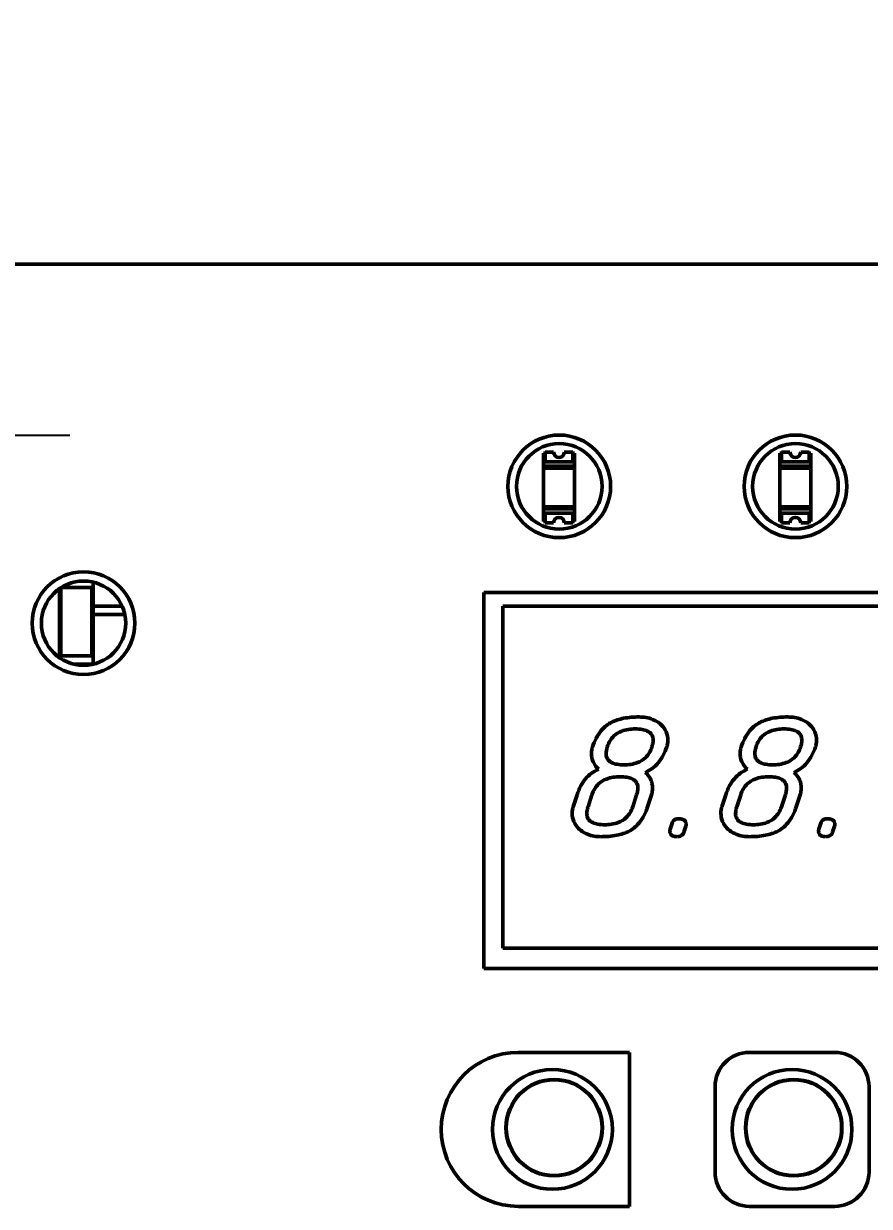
# Model space of a CAD drawing. Header units: millimetres. Extents: x 2121 to 4904, y 892 to 1933.
# Drawn here: x 2282.4 to 2331.8, y 1569.2 to 1638.3 of the extents above; entities that cross this region are included whole.
import ezdxf

# ---------------------------------------------------------------- set-up
doc = ezdxf.new("R2010")
doc.units = ezdxf.units.MM
doc.header["$LTSCALE"] = 1.8
doc.linetypes.add('CENTER', pattern=[50.8, 31.75, -6.35, 6.35, -6.35])
doc.layers.add('CL', color=1, linetype='CENTER')
doc.layers.add('외형선(ISO)', color=7, linetype='Continuous', lineweight=50)
doc.layers.add('치수(ISO)', color=7, linetype='Continuous', lineweight=25)
doc.styles.add('주 문자 (ISO)', font='')
doc.styles.add('주 텍스트 (ISO)', font='')
doc.styles.get('주 문자 (ISO)').set_extended_font_data('Tahoma')
doc.styles.get('주 텍스트 (ISO)').set_extended_font_data('Tahoma')
doc.dimstyles.new('기본값 (ISO)', dxfattribs={"dimscale": 1.8, "dimtxt": 3.5, "dimasz": 2.5, "dimexe": 3.175, "dimexo": 0, "dimgap": 0.762, "dimtad": 1, "dimrnd": 1e-08, "dimzin": 0, "dimtxsty": '주 텍스트 (ISO)', "dimcen": 0.09, "dimdle": 10, "dimclrd": 256, "dimclre": 256, "dimclrt": 256, "dimazin": 0, "dimtfac": 1.001486, "dimtmove": 0, "dimatfit": 3, "dimfxl": 1, "dimtolj": 1, "dimtzin": 0, "dimlwd": -1, "dimlwe": -1, "dimarcsym": 0})

# ---------------------------------------------------------------- blocks, each defined once
blk = doc.blocks.new('*D602')
at = {"layer": 'Defpoints', "color": 0}
for p in [(2261.895, 1687.147), (2261.895, 1624.29), (2391.895, 1624.29)]:
    blk.add_point(p, dxfattribs=at)
at = {"layer": '치수(ISO)', "color": 0}
for p, q in [((2261.895, 1624.29), (2261.895, 1692.862)), ((2391.895, 1624.29), (2391.895, 1692.862))]:
    blk.add_line(p, q, dxfattribs=at)
at = {"layer": '치수(ISO)', "color": 7}
blk.add_line((2387.395, 1687.147), (2266.395, 1687.147), dxfattribs=at)
for points in [[(2266.395, 1687.897), (2266.395, 1686.397), (2261.895, 1687.147)], [(2387.395, 1686.397), (2387.395, 1687.897), (2391.895, 1687.147)]]:
    blk.add_solid(points, dxfattribs=at)
at = {"layer": '치수(ISO)', "color": 7, "insert": (2322.571, 1695.068), "char_height": 6.3, "attachment_point": 1, "style": '주 문자 (ISO)'}
blk.add_mtext('\\A1;65', dxfattribs=at)

msp = doc.modelspace()

# ---------------------------------------------------------------- linework, layer by layer
at = {"layer": 'CL', "color": 0}
msp.add_line((2266.695, 1614.29), (2285.095, 1614.29), dxfattribs=at)
at = {"layer": '외형선(ISO)', "color": 0}
for p, q in [((2261.895, 1624.29), (2391.895, 1624.29)), ((2312.864, 1613.227), (2312.77, 1613.227)), ((2312.77, 1613.227), (2312.77, 1612.477)), ((2312.864, 1613.29), (2313.364, 1613.29)), ((2312.864, 1612.727), (2312.864, 1613.29)), ((2312.864, 1612.727), (2314.489, 1612.727)), ((2313.989, 1613.29), (2314.489, 1613.29)), ((2314.489, 1613.29), (2314.489, 1612.727)), ((2314.583, 1613.227), (2314.489, 1613.227)), ((2314.583, 1612.477), (2314.583, 1613.227)), ((2326.676, 1613.227), (2326.583, 1613.227)), ((2326.583, 1613.227), (2326.583, 1612.477)), ((2326.676, 1613.29), (2327.176, 1613.29)), ((2326.676, 1612.727), (2326.676, 1613.29)), ((2326.676, 1612.727), (2328.301, 1612.727)), ((2327.801, 1613.29), (2328.301, 1613.29)), ((2328.301, 1613.29), (2328.301, 1612.727)), ((2328.395, 1613.227), (2328.301, 1613.227)), ((2328.395, 1612.477), (2328.395, 1613.227)), ((2312.77, 1612.477), (2312.77, 1612.362)), ((2314.583, 1612.477), (2312.77, 1612.477)), ((2312.77, 1612.362), (2314.583, 1612.362)), ((2312.77, 1610.093), (2312.77, 1612.362)), ((2314.583, 1612.362), (2314.583, 1612.477)), ((2314.583, 1612.362), (2314.583, 1610.093)), ((2326.583, 1612.477), (2326.583, 1612.362)), ((2328.395, 1612.477), (2326.583, 1612.477)), ((2326.583, 1612.362), (2328.395, 1612.362)), ((2326.583, 1610.093), (2326.583, 1612.362)), ((2328.395, 1612.362), (2328.395, 1612.477)), ((2328.395, 1612.362), (2328.395, 1610.093)), ((2314.583, 1610.093), (2312.77, 1610.093)), ((2312.77, 1610.093), (2312.77, 1609.977)), ((2312.77, 1609.977), (2312.77, 1609.227)), ((2312.77, 1609.977), (2314.583, 1609.977)), ((2314.583, 1610.093), (2314.583, 1609.977)), ((2314.583, 1609.227), (2314.583, 1609.977)), ((2328.395, 1610.093), (2326.583, 1610.093)), ((2326.583, 1610.093), (2326.583, 1609.977)), ((2326.583, 1609.977), (2326.583, 1609.227)), ((2326.583, 1609.977), (2328.395, 1609.977)), ((2328.395, 1610.093), (2328.395, 1609.977)), ((2328.395, 1609.227), (2328.395, 1609.977)), ((2314.489, 1609.727), (2312.864, 1609.727)), ((2312.864, 1609.165), (2312.864, 1609.727)), ((2314.489, 1609.727), (2314.489, 1609.165)), ((2328.301, 1609.727), (2326.676, 1609.727)), ((2326.676, 1609.165), (2326.676, 1609.727)), ((2328.301, 1609.727), (2328.301, 1609.165)), ((2312.77, 1609.227), (2312.864, 1609.227)), ((2313.364, 1609.165), (2312.864, 1609.165)), ((2314.489, 1609.165), (2313.989, 1609.165)), ((2314.489, 1609.227), (2314.583, 1609.227)), ((2326.583, 1609.227), (2326.676, 1609.227)), ((2327.176, 1609.165), (2326.676, 1609.165)), ((2328.301, 1609.165), (2327.801, 1609.165)), ((2328.301, 1609.227), (2328.395, 1609.227)), ((2284.495, 1601.262), (2284.495, 1605.317)), ((2284.575, 1603.883), (2284.575, 1605.37)), ((2284.596, 1605.383), (2286.375, 1605.383)), ((2286.375, 1603.883), (2286.375, 1605.383)), ((2286.455, 1605.689), (2286.455, 1600.89)), ((2309.295, 1583.09), (2309.295, 1605.09)), ((2309.295, 1605.09), (2359.295, 1605.09)), ((2284.575, 1603.883), (2284.575, 1602.883)), ((2286.375, 1603.883), (2286.375, 1602.883)), ((2288.147, 1604.29), (2286.455, 1604.29)), ((2288.308, 1603.79), (2286.455, 1603.79)), ((2310.395, 1584.29), (2310.395, 1604.29)), ((2310.395, 1604.29), (2358.395, 1604.29)), ((2284.575, 1601.383), (2284.575, 1602.883)), ((2286.375, 1601.383), (2286.375, 1602.883)), ((2284.575, 1601.383), (2286.375, 1601.383)), ((2286.426, 1600.883), (2285.364, 1600.883)), ((2314.736, 1593.259), (2314.509, 1592.554)), ((2315.377, 1592.554), (2315.605, 1593.259)), ((2318.216, 1593.259), (2317.989, 1592.554)), ((2318.857, 1592.554), (2319.09, 1593.259)), ((2323.426, 1593.259), (2323.199, 1592.554)), ((2324.068, 1592.554), (2324.295, 1593.259)), ((2326.906, 1593.259), (2326.679, 1592.554)), ((2327.547, 1592.554), (2327.78, 1593.259)), ((2320.285, 1591.592), (2320.174, 1591.248)), ((2320.979, 1591.067), (2321.095, 1591.411)), ((2328.975, 1591.592), (2328.864, 1591.248)), ((2329.669, 1591.067), (2329.785, 1591.411)), ((2358.395, 1584.29), (2310.395, 1584.29)), ((2359.295, 1583.09), (2309.295, 1583.09)), ((2311.295, 1578.19), (2317.795, 1578.19)), ((2317.795, 1578.19), (2317.795, 1569.19)), ((2324.795, 1578.19), (2329.795, 1578.19)), ((2322.795, 1571.19), (2322.795, 1576.19)), ((2331.795, 1576.19), (2331.795, 1571.19)), ((2310.611, 1574.09), (2310.591, 1574.09)), ((2316.199, 1574.09), (2316.179, 1574.09)), ((2324.611, 1574.09), (2324.591, 1574.09)), ((2330.199, 1574.09), (2330.179, 1574.09)), ((2310.591, 1573.49), (2310.611, 1573.49)), ((2316.179, 1573.49), (2316.199, 1573.49)), ((2324.591, 1573.49), (2324.611, 1573.49)), ((2330.179, 1573.49), (2330.199, 1573.49)), ((2317.795, 1569.19), (2311.295, 1569.19)), ((2329.795, 1569.19), (2324.795, 1569.19))]:
    msp.add_line(p, q, dxfattribs=at)
for centre, radius in [((2313.695, 1611.29), 3), ((2327.495, 1611.29), 3), ((2313.695, 1611.29), 2.501), ((2327.495, 1611.29), 2.501), ((2285.895, 1603.29), 3), ((2285.895, 1603.29), 2.464), ((2313.295, 1573.69), 3.5), ((2327.295, 1573.69), 3.5), ((2313.395, 1573.79), 2.82), ((2313.395, 1573.79), 2.8), ((2327.395, 1573.79), 2.82), ((2327.395, 1573.79), 2.8)]:
    msp.add_circle(centre, radius, dxfattribs=at)
for centre, radius, start, end in [((2313.676, 1613.29), 0.312, 180, 0), ((2327.489, 1613.29), 0.312, 180, 0), ((2313.676, 1609.165), 0.313, 0, 180), ((2327.489, 1609.165), 0.313, 0, 180), ((2311.295, 1573.69), 4.5, 90, 270), ((2324.795, 1576.19), 2, 90, 180), ((2329.795, 1576.19), 2, 0, 90), ((2324.795, 1571.19), 2, 180, 270), ((2329.795, 1571.19), 2, 270, 0)]:
    msp.add_arc(centre, radius, start, end, dxfattribs=at)
for points, knots in [([(2318.362, 1597.805), (2318.06, 1597.805), (2317.748, 1597.784), (2317.207, 1597.679), (2316.963, 1597.604), (2316.573, 1597.403), (2316.356, 1597.261), (2315.911, 1596.73), (2315.749, 1596.398), (2315.634, 1596.056)], [-0.2492526, -0.2492526, -0.2492526, -0.2492526, -0.1695753, -0.1695753, -0.1037794, -0.1037794, -0.0540017, -0.0540017, 0, 0, 0, 0]), ([(2320.034, 1596.435), (2320.034, 1596.608), (2320.006, 1596.776), (2319.876, 1597.084), (2319.785, 1597.214), (2319.568, 1597.427), (2319.401, 1597.563), (2318.901, 1597.766), (2318.631, 1597.805), (2318.362, 1597.805)], [-0.1759804, -0.1759804, -0.1759804, -0.1759804, -0.1269658, -0.1269658, -0.0809876, -0.0809876, -0.0404742, -0.0404742, 0, 0, 0, 0]), ([(2327.052, 1597.805), (2326.75, 1597.805), (2326.438, 1597.784), (2325.897, 1597.679), (2325.653, 1597.604), (2325.264, 1597.403), (2325.046, 1597.261), (2324.601, 1596.73), (2324.439, 1596.398), (2324.324, 1596.056)], [-0.2492526, -0.2492526, -0.2492526, -0.2492526, -0.1695753, -0.1695753, -0.1037794, -0.1037794, -0.0540017, -0.0540017, 0, 0, 0, 0]), ([(2328.725, 1596.435), (2328.725, 1596.608), (2328.696, 1596.776), (2328.567, 1597.084), (2328.475, 1597.214), (2328.259, 1597.427), (2328.092, 1597.563), (2327.591, 1597.766), (2327.322, 1597.805), (2327.052, 1597.805)], [-0.1759804, -0.1759804, -0.1759804, -0.1759804, -0.1269658, -0.1269658, -0.0809876, -0.0809876, -0.0404742, -0.0404742, 0, 0, 0, 0]), ([(2316.502, 1596.056), (2316.541, 1596.181), (2316.592, 1596.301), (2316.721, 1596.517), (2316.796, 1596.612), (2317.016, 1596.821), (2317.171, 1596.913), (2317.591, 1597.073), (2317.867, 1597.106), (2318.134, 1597.106)], [-0.1051104, -0.1051104, -0.1051104, -0.1051104, -0.0856042, -0.0856042, -0.0673949, -0.0673949, -0.040092, -0.040092, 0, 0, 0, 0]), ([(2318.134, 1597.106), (2318.266, 1597.106), (2318.404, 1597.098), (2318.638, 1597.057), (2318.744, 1597.029), (2318.906, 1596.952), (2318.969, 1596.91), (2319.071, 1596.808), (2319.108, 1596.752), (2319.165, 1596.612), (2319.178, 1596.53), (2319.178, 1596.447)], [-0.06957685, -0.06957685, -0.06957685, -0.06957685, -0.04972908, -0.04972908, -0.03398166, -0.03398166, -0.02271437, -0.02271437, -0.01241075, -0.01241075, 0, 0, 0, 0]), ([(2325.193, 1596.056), (2325.231, 1596.181), (2325.282, 1596.301), (2325.411, 1596.517), (2325.486, 1596.612), (2325.707, 1596.821), (2325.861, 1596.913), (2326.282, 1597.073), (2326.557, 1597.106), (2326.824, 1597.106)], [-0.1051104, -0.1051104, -0.1051104, -0.1051104, -0.0856042, -0.0856042, -0.0673949, -0.0673949, -0.040092, -0.040092, 0, 0, 0, 0]), ([(2326.824, 1597.106), (2326.957, 1597.106), (2327.094, 1597.098), (2327.328, 1597.057), (2327.434, 1597.029), (2327.596, 1596.952), (2327.66, 1596.91), (2327.761, 1596.808), (2327.798, 1596.752), (2327.855, 1596.612), (2327.868, 1596.53), (2327.868, 1596.447)], [-0.06957685, -0.06957685, -0.06957685, -0.06957685, -0.04972908, -0.04972908, -0.03398166, -0.03398166, -0.02271437, -0.02271437, -0.01241075, -0.01241075, 0, 0, 0, 0]), ([(2319.178, 1596.447), (2319.178, 1596.387), (2319.171, 1596.326), (2319.147, 1596.197), (2319.129, 1596.125), (2319.108, 1596.056)], [-0.01971232, -0.01971232, -0.01971232, -0.01971232, -0.0107891, -0.0107891, 0, 0, 0, 0]), ([(2319.976, 1596.056), (2319.996, 1596.115), (2320.01, 1596.175), (2320.03, 1596.302), (2320.034, 1596.369), (2320.034, 1596.435)], [-0.01925722, -0.01925722, -0.01925722, -0.01925722, -0.01001082, -0.01001082, 0, 0, 0, 0]), ([(2327.868, 1596.447), (2327.868, 1596.387), (2327.861, 1596.326), (2327.838, 1596.197), (2327.819, 1596.125), (2327.798, 1596.056)], [-0.01971232, -0.01971232, -0.01971232, -0.01971232, -0.0107891, -0.0107891, 0, 0, 0, 0]), ([(2328.666, 1596.056), (2328.686, 1596.115), (2328.701, 1596.175), (2328.72, 1596.302), (2328.725, 1596.369), (2328.725, 1596.435)], [-0.01925722, -0.01925722, -0.01925722, -0.01925722, -0.01001082, -0.01001082, 0, 0, 0, 0]), ([(2315.634, 1596.056), (2315.613, 1595.999), (2315.599, 1595.94), (2315.58, 1595.813), (2315.576, 1595.745), (2315.576, 1595.678)], [-0.01923036, -0.01923036, -0.01923036, -0.01923036, -0.01013747, -0.01013747, 0, 0, 0, 0]), ([(2315.576, 1595.678), (2315.576, 1595.587), (2315.584, 1595.497), (2315.621, 1595.322), (2315.649, 1595.239), (2315.759, 1595), (2315.866, 1594.863), (2315.995, 1594.745)], [-0.05306697, -0.05306697, -0.05306697, -0.05306697, -0.03943906, -0.03943906, -0.02626191, -0.02626191, 0, 0, 0, 0]), ([(2316.432, 1595.666), (2316.432, 1595.726), (2316.439, 1595.787), (2316.462, 1595.916), (2316.481, 1595.988), (2316.502, 1596.056)], [-0.01971232, -0.01971232, -0.01971232, -0.01971232, -0.0107891, -0.0107891, 0, 0, 0, 0]), ([(2317.464, 1595.007), (2317.334, 1595.007), (2317.199, 1595.015), (2316.969, 1595.055), (2316.865, 1595.083), (2316.704, 1595.159), (2316.641, 1595.2), (2316.539, 1595.302), (2316.502, 1595.359), (2316.445, 1595.5), (2316.432, 1595.583), (2316.432, 1595.666)], [-0.06908407, -0.06908407, -0.06908407, -0.06908407, -0.0495896, -0.0495896, -0.03407812, -0.03407812, -0.02283564, -0.02283564, -0.01249575, -0.01249575, 0, 0, 0, 0]), ([(2319.108, 1596.056), (2319.069, 1595.932), (2319.018, 1595.813), (2318.889, 1595.597), (2318.814, 1595.503), (2318.593, 1595.294), (2318.437, 1595.201), (2318.013, 1595.04), (2317.734, 1595.007), (2317.464, 1595.007)], [-0.105604, -0.105604, -0.105604, -0.105604, -0.0861489, -0.0861489, -0.0679576, -0.0679576, -0.0405215, -0.0405215, 0, 0, 0, 0]), ([(2318.717, 1594.564), (2318.862, 1594.626), (2318.999, 1594.703), (2319.254, 1594.893), (2319.369, 1595.002), (2319.701, 1595.396), (2319.862, 1595.72), (2319.976, 1596.056)], [-0.1009025, -0.1009025, -0.1009025, -0.1009025, -0.0772262, -0.0772262, -0.0533057, -0.0533057, 0, 0, 0, 0]), ([(2324.324, 1596.056), (2324.304, 1595.999), (2324.29, 1595.94), (2324.27, 1595.813), (2324.266, 1595.745), (2324.266, 1595.678)], [-0.01923036, -0.01923036, -0.01923036, -0.01923036, -0.01013747, -0.01013747, 0, 0, 0, 0]), ([(2324.266, 1595.678), (2324.266, 1595.587), (2324.274, 1595.497), (2324.312, 1595.322), (2324.339, 1595.239), (2324.45, 1595), (2324.556, 1594.863), (2324.685, 1594.745)], [-0.05306697, -0.05306697, -0.05306697, -0.05306697, -0.03943906, -0.03943906, -0.02626191, -0.02626191, 0, 0, 0, 0]), ([(2325.123, 1595.666), (2325.123, 1595.726), (2325.13, 1595.787), (2325.153, 1595.916), (2325.171, 1595.988), (2325.193, 1596.056)], [-0.01971232, -0.01971232, -0.01971232, -0.01971232, -0.0107891, -0.0107891, 0, 0, 0, 0]), ([(2326.154, 1595.007), (2326.025, 1595.007), (2325.889, 1595.015), (2325.659, 1595.055), (2325.555, 1595.083), (2325.394, 1595.159), (2325.331, 1595.2), (2325.23, 1595.302), (2325.192, 1595.359), (2325.135, 1595.5), (2325.123, 1595.583), (2325.123, 1595.666)], [-0.06908407, -0.06908407, -0.06908407, -0.06908407, -0.0495896, -0.0495896, -0.03407812, -0.03407812, -0.02283564, -0.02283564, -0.01249575, -0.01249575, 0, 0, 0, 0]), ([(2327.798, 1596.056), (2327.759, 1595.932), (2327.708, 1595.813), (2327.579, 1595.597), (2327.504, 1595.503), (2327.283, 1595.294), (2327.127, 1595.201), (2326.703, 1595.04), (2326.424, 1595.007), (2326.154, 1595.007)], [-0.105604, -0.105604, -0.105604, -0.105604, -0.0861489, -0.0861489, -0.0679576, -0.0679576, -0.0405215, -0.0405215, 0, 0, 0, 0]), ([(2327.407, 1594.564), (2327.553, 1594.626), (2327.689, 1594.703), (2327.944, 1594.893), (2328.059, 1595.002), (2328.391, 1595.396), (2328.552, 1595.72), (2328.666, 1596.056)], [-0.1009025, -0.1009025, -0.1009025, -0.1009025, -0.0772262, -0.0772262, -0.0533057, -0.0533057, 0, 0, 0, 0]), ([(2315.995, 1594.745), (2315.848, 1594.687), (2315.71, 1594.611), (2315.453, 1594.426), (2315.338, 1594.317), (2315.004, 1593.924), (2314.846, 1593.597), (2314.736, 1593.259)], [-0.100957, -0.100957, -0.100957, -0.100957, -0.0772493, -0.0772493, -0.0533747, -0.0533747, 0, 0, 0, 0]), ([(2324.685, 1594.745), (2324.539, 1594.687), (2324.401, 1594.611), (2324.143, 1594.426), (2324.028, 1594.317), (2323.695, 1593.924), (2323.536, 1593.597), (2323.426, 1593.259)], [-0.100957, -0.100957, -0.100957, -0.100957, -0.0772493, -0.0772493, -0.0533747, -0.0533747, 0, 0, 0, 0]), ([(2315.605, 1593.259), (2315.645, 1593.381), (2315.697, 1593.499), (2315.826, 1593.712), (2315.901, 1593.806), (2316.123, 1594.017), (2316.28, 1594.111), (2316.706, 1594.274), (2316.984, 1594.308), (2317.254, 1594.308)], [-0.1057103, -0.1057103, -0.1057103, -0.1057103, -0.0864105, -0.0864105, -0.0683639, -0.0683639, -0.0405221, -0.0405221, 0, 0, 0, 0]), ([(2317.254, 1594.308), (2317.384, 1594.308), (2317.519, 1594.3), (2317.749, 1594.26), (2317.853, 1594.233), (2318.014, 1594.156), (2318.077, 1594.115), (2318.179, 1594.013), (2318.216, 1593.957), (2318.273, 1593.815), (2318.286, 1593.733), (2318.286, 1593.649)], [-0.06908407, -0.06908407, -0.06908407, -0.06908407, -0.0495896, -0.0495896, -0.03407812, -0.03407812, -0.02283564, -0.02283564, -0.01249575, -0.01249575, 0, 0, 0, 0]), ([(2319.143, 1593.638), (2319.143, 1593.734), (2319.133, 1593.83), (2319.091, 1594.015), (2319.061, 1594.101), (2318.946, 1594.331), (2318.842, 1594.457), (2318.717, 1594.564)], [-0.05306065, -0.05306065, -0.05306065, -0.05306065, -0.03856375, -0.03856375, -0.02470731, -0.02470731, 0, 0, 0, 0]), ([(2324.295, 1593.259), (2324.335, 1593.381), (2324.387, 1593.499), (2324.517, 1593.712), (2324.591, 1593.806), (2324.813, 1594.017), (2324.97, 1594.111), (2325.396, 1594.274), (2325.674, 1594.308), (2325.944, 1594.308)], [-0.1057103, -0.1057103, -0.1057103, -0.1057103, -0.0864105, -0.0864105, -0.0683639, -0.0683639, -0.0405221, -0.0405221, 0, 0, 0, 0]), ([(2325.944, 1594.308), (2326.074, 1594.308), (2326.209, 1594.3), (2326.439, 1594.26), (2326.543, 1594.233), (2326.704, 1594.156), (2326.767, 1594.115), (2326.869, 1594.013), (2326.906, 1593.957), (2326.964, 1593.815), (2326.976, 1593.733), (2326.976, 1593.649)], [-0.06908407, -0.06908407, -0.06908407, -0.06908407, -0.0495896, -0.0495896, -0.03407812, -0.03407812, -0.02283564, -0.02283564, -0.01249575, -0.01249575, 0, 0, 0, 0]), ([(2327.833, 1593.638), (2327.833, 1593.734), (2327.823, 1593.83), (2327.782, 1594.015), (2327.751, 1594.101), (2327.636, 1594.331), (2327.532, 1594.457), (2327.407, 1594.564)], [-0.05306065, -0.05306065, -0.05306065, -0.05306065, -0.03856375, -0.03856375, -0.02470731, -0.02470731, 0, 0, 0, 0]), ([(2318.286, 1593.649), (2318.286, 1593.586), (2318.279, 1593.523), (2318.256, 1593.393), (2318.238, 1593.325), (2318.216, 1593.259)], [-0.01989755, -0.01989755, -0.01989755, -0.01989755, -0.01044879, -0.01044879, 0, 0, 0, 0]), ([(2319.09, 1593.259), (2319.108, 1593.318), (2319.121, 1593.379), (2319.138, 1593.506), (2319.143, 1593.572), (2319.143, 1593.638)], [-0.01920575, -0.01920575, -0.01920575, -0.01920575, -0.00986769, -0.00986769, 0, 0, 0, 0]), ([(2326.976, 1593.649), (2326.976, 1593.586), (2326.97, 1593.523), (2326.946, 1593.393), (2326.928, 1593.325), (2326.906, 1593.259)], [-0.01989755, -0.01989755, -0.01989755, -0.01989755, -0.01044879, -0.01044879, 0, 0, 0, 0]), ([(2327.78, 1593.259), (2327.798, 1593.318), (2327.811, 1593.379), (2327.829, 1593.506), (2327.833, 1593.572), (2327.833, 1593.638)], [-0.01920575, -0.01920575, -0.01920575, -0.01920575, -0.00986769, -0.00986769, 0, 0, 0, 0]), ([(2314.509, 1592.554), (2314.489, 1592.494), (2314.475, 1592.433), (2314.455, 1592.306), (2314.451, 1592.241), (2314.451, 1592.175)], [-0.01927353, -0.01927353, -0.01927353, -0.01927353, -0.00987909, -0.00987909, 0, 0, 0, 0]), ([(2314.451, 1592.175), (2314.451, 1592.008), (2314.479, 1591.846), (2314.607, 1591.539), (2314.702, 1591.405), (2314.926, 1591.183), (2315.094, 1591.046), (2315.592, 1590.844), (2315.857, 1590.805), (2316.123, 1590.805)], [-0.1709096, -0.1709096, -0.1709096, -0.1709096, -0.125717, -0.125717, -0.0805637, -0.0805637, -0.0399393, -0.0399393, 0, 0, 0, 0]), ([(2315.307, 1592.163), (2315.307, 1592.226), (2315.314, 1592.289), (2315.337, 1592.42), (2315.355, 1592.487), (2315.377, 1592.554)], [-0.01989755, -0.01989755, -0.01989755, -0.01989755, -0.01044879, -0.01044879, 0, 0, 0, 0]), ([(2316.351, 1591.504), (2316.219, 1591.504), (2316.081, 1591.512), (2315.847, 1591.553), (2315.741, 1591.581), (2315.579, 1591.658), (2315.516, 1591.7), (2315.414, 1591.802), (2315.377, 1591.858), (2315.32, 1591.998), (2315.307, 1592.08), (2315.307, 1592.163)], [-0.06957685, -0.06957685, -0.06957685, -0.06957685, -0.04972908, -0.04972908, -0.03398166, -0.03398166, -0.02271437, -0.02271437, -0.01241075, -0.01241075, 0, 0, 0, 0]), ([(2316.123, 1590.805), (2316.432, 1590.805), (2316.751, 1590.827), (2317.305, 1590.937), (2317.555, 1591.015), (2317.954, 1591.226), (2318.164, 1591.368), (2318.591, 1591.889), (2318.747, 1592.218), (2318.857, 1592.554)], [-0.2396282, -0.2396282, -0.2396282, -0.2396282, -0.1637242, -0.1637242, -0.1009864, -0.1009864, -0.0530192, -0.0530192, 0, 0, 0, 0]), ([(2317.989, 1592.554), (2317.948, 1592.431), (2317.896, 1592.312), (2317.767, 1592.099), (2317.692, 1592.005), (2317.471, 1591.794), (2317.315, 1591.7), (2316.893, 1591.538), (2316.618, 1591.504), (2316.351, 1591.504)], [-0.1052151, -0.1052151, -0.1052151, -0.1052151, -0.0858617, -0.0858617, -0.0677944, -0.0677944, -0.0400855, -0.0400855, 0, 0, 0, 0]), ([(2323.199, 1592.554), (2323.179, 1592.494), (2323.165, 1592.433), (2323.145, 1592.306), (2323.141, 1592.241), (2323.141, 1592.175)], [-0.01927353, -0.01927353, -0.01927353, -0.01927353, -0.00987909, -0.00987909, 0, 0, 0, 0]), ([(2323.141, 1592.175), (2323.141, 1592.008), (2323.169, 1591.846), (2323.297, 1591.539), (2323.392, 1591.405), (2323.617, 1591.183), (2323.784, 1591.046), (2324.282, 1590.844), (2324.547, 1590.805), (2324.814, 1590.805)], [-0.1709096, -0.1709096, -0.1709096, -0.1709096, -0.125717, -0.125717, -0.0805637, -0.0805637, -0.0399393, -0.0399393, 0, 0, 0, 0]), ([(2323.998, 1592.163), (2323.998, 1592.226), (2324.004, 1592.289), (2324.027, 1592.42), (2324.046, 1592.487), (2324.068, 1592.554)], [-0.01989755, -0.01989755, -0.01989755, -0.01989755, -0.01044879, -0.01044879, 0, 0, 0, 0]), ([(2325.041, 1591.504), (2324.909, 1591.504), (2324.771, 1591.512), (2324.537, 1591.553), (2324.432, 1591.581), (2324.269, 1591.658), (2324.206, 1591.7), (2324.104, 1591.802), (2324.067, 1591.858), (2324.01, 1591.998), (2323.998, 1592.08), (2323.998, 1592.163)], [-0.06957685, -0.06957685, -0.06957685, -0.06957685, -0.04972908, -0.04972908, -0.03398166, -0.03398166, -0.02271437, -0.02271437, -0.01241075, -0.01241075, 0, 0, 0, 0]), ([(2324.814, 1590.805), (2325.123, 1590.805), (2325.442, 1590.827), (2325.996, 1590.937), (2326.245, 1591.015), (2326.644, 1591.226), (2326.854, 1591.368), (2327.281, 1591.889), (2327.437, 1592.218), (2327.547, 1592.554)], [-0.2396282, -0.2396282, -0.2396282, -0.2396282, -0.1637242, -0.1637242, -0.1009864, -0.1009864, -0.0530192, -0.0530192, 0, 0, 0, 0]), ([(2326.679, 1592.554), (2326.639, 1592.431), (2326.586, 1592.312), (2326.457, 1592.099), (2326.383, 1592.005), (2326.161, 1591.794), (2326.005, 1591.7), (2325.583, 1591.538), (2325.308, 1591.504), (2325.041, 1591.504)], [-0.1052151, -0.1052151, -0.1052151, -0.1052151, -0.0858617, -0.0858617, -0.0677944, -0.0677944, -0.0400855, -0.0400855, 0, 0, 0, 0]), ([(2320.687, 1591.854), (2320.644, 1591.854), (2320.6, 1591.851), (2320.521, 1591.834), (2320.485, 1591.821), (2320.414, 1591.784), (2320.381, 1591.757), (2320.322, 1591.685), (2320.3, 1591.64), (2320.285, 1591.592)], [-0.02611737, -0.02611737, -0.02611737, -0.02611737, -0.01964564, -0.01964564, -0.01398276, -0.01398276, -0.0075646, -0.0075646, 0, 0, 0, 0]), ([(2321.107, 1591.51), (2321.107, 1591.541), (2321.104, 1591.572), (2321.093, 1591.629), (2321.084, 1591.655), (2321.056, 1591.712), (2321.035, 1591.739), (2320.976, 1591.791), (2320.938, 1591.81), (2320.832, 1591.847), (2320.757, 1591.854), (2320.687, 1591.854)], [-0.03089014, -0.03089014, -0.03089014, -0.03089014, -0.0262839, -0.0262839, -0.02217317, -0.02217317, -0.01685765, -0.01685765, -0.01049185, -0.01049185, 0, 0, 0, 0]), ([(2321.095, 1591.411), (2321.1, 1591.425), (2321.102, 1591.44), (2321.106, 1591.472), (2321.107, 1591.492), (2321.107, 1591.51)], [-0.004892519, -0.004892519, -0.004892519, -0.004892519, -0.002791626, -0.002791626, 0, 0, 0, 0]), ([(2329.377, 1591.854), (2329.334, 1591.854), (2329.29, 1591.851), (2329.211, 1591.834), (2329.175, 1591.821), (2329.104, 1591.784), (2329.072, 1591.757), (2329.012, 1591.685), (2328.99, 1591.64), (2328.975, 1591.592)], [-0.02611737, -0.02611737, -0.02611737, -0.02611737, -0.01964564, -0.01964564, -0.01398276, -0.01398276, -0.0075646, -0.0075646, 0, 0, 0, 0]), ([(2329.797, 1591.51), (2329.797, 1591.541), (2329.794, 1591.572), (2329.783, 1591.629), (2329.774, 1591.655), (2329.746, 1591.712), (2329.725, 1591.739), (2329.666, 1591.791), (2329.629, 1591.81), (2329.522, 1591.847), (2329.447, 1591.854), (2329.377, 1591.854)], [-0.03089014, -0.03089014, -0.03089014, -0.03089014, -0.0262839, -0.0262839, -0.02217317, -0.02217317, -0.01685765, -0.01685765, -0.01049185, -0.01049185, 0, 0, 0, 0]), ([(2329.785, 1591.411), (2329.79, 1591.425), (2329.792, 1591.44), (2329.796, 1591.472), (2329.797, 1591.492), (2329.797, 1591.51)], [-0.004892519, -0.004892519, -0.004892519, -0.004892519, -0.002791626, -0.002791626, 0, 0, 0, 0]), ([(2320.174, 1591.248), (2320.168, 1591.235), (2320.164, 1591.22), (2320.158, 1591.187), (2320.157, 1591.168), (2320.157, 1591.149)], [-0.004992203, -0.004992203, -0.004992203, -0.004992203, -0.002805938, -0.002805938, 0, 0, 0, 0]), ([(2320.157, 1591.149), (2320.157, 1591.118), (2320.159, 1591.087), (2320.171, 1591.03), (2320.179, 1591.004), (2320.207, 1590.947), (2320.228, 1590.92), (2320.287, 1590.868), (2320.325, 1590.849), (2320.432, 1590.812), (2320.506, 1590.805), (2320.576, 1590.805)], [-0.03089014, -0.03089014, -0.03089014, -0.03089014, -0.0262839, -0.0262839, -0.02217317, -0.02217317, -0.01685765, -0.01685765, -0.01049185, -0.01049185, 0, 0, 0, 0]), ([(2320.576, 1590.805), (2320.617, 1590.805), (2320.659, 1590.808), (2320.735, 1590.824), (2320.769, 1590.835), (2320.841, 1590.872), (2320.875, 1590.898), (2320.938, 1590.971), (2320.962, 1591.018), (2320.979, 1591.067)], [-0.02605506, -0.02605506, -0.02605506, -0.02605506, -0.01989248, -0.01989248, -0.01444439, -0.01444439, -0.0078256, -0.0078256, 0, 0, 0, 0]), ([(2328.864, 1591.248), (2328.858, 1591.235), (2328.854, 1591.22), (2328.848, 1591.187), (2328.847, 1591.168), (2328.847, 1591.149)], [-0.004992203, -0.004992203, -0.004992203, -0.004992203, -0.002805938, -0.002805938, 0, 0, 0, 0]), ([(2328.847, 1591.149), (2328.847, 1591.118), (2328.849, 1591.087), (2328.861, 1591.03), (2328.87, 1591.004), (2328.898, 1590.947), (2328.919, 1590.92), (2328.978, 1590.868), (2329.015, 1590.849), (2329.122, 1590.812), (2329.197, 1590.805), (2329.267, 1590.805)], [-0.03089014, -0.03089014, -0.03089014, -0.03089014, -0.0262839, -0.0262839, -0.02217317, -0.02217317, -0.01685765, -0.01685765, -0.01049185, -0.01049185, 0, 0, 0, 0]), ([(2329.267, 1590.805), (2329.308, 1590.805), (2329.349, 1590.808), (2329.425, 1590.824), (2329.46, 1590.835), (2329.531, 1590.872), (2329.566, 1590.898), (2329.628, 1590.971), (2329.652, 1591.018), (2329.669, 1591.067)], [-0.02605506, -0.02605506, -0.02605506, -0.02605506, -0.01989248, -0.01989248, -0.01444439, -0.01444439, -0.0078256, -0.0078256, 0, 0, 0, 0])]:
    msp.add_open_spline(points, degree=3, knots=knots, dxfattribs=at)

# ---------------------------------------------------------------- dimensions: what is measured, and where the dimension line sits
at = {"layer": '치수(ISO)', "color": 0}
dim = msp.add_linear_dim(base=(2261.895, 1687.147), p1=(2391.895, 1624.29), p2=(2261.895, 1624.29), angle=180, dimstyle='기본값 (ISO)', override={"dimlfac": 0.5, "dimzin": 8, "dimtxsty": '주 문자 (ISO)', "dimclrd": 7, "dimclre": 0, "dimclrt": 7, "dimtofl": 0, "dimatfit": 1}, dxfattribs=at)
dim.commit()
dim.dimension.update_dxf_attribs({"geometry": '*D602', "text_midpoint": (2326.895, 1687.147), "dimtype": 160})

doc.saveas('drawing.dxf')
